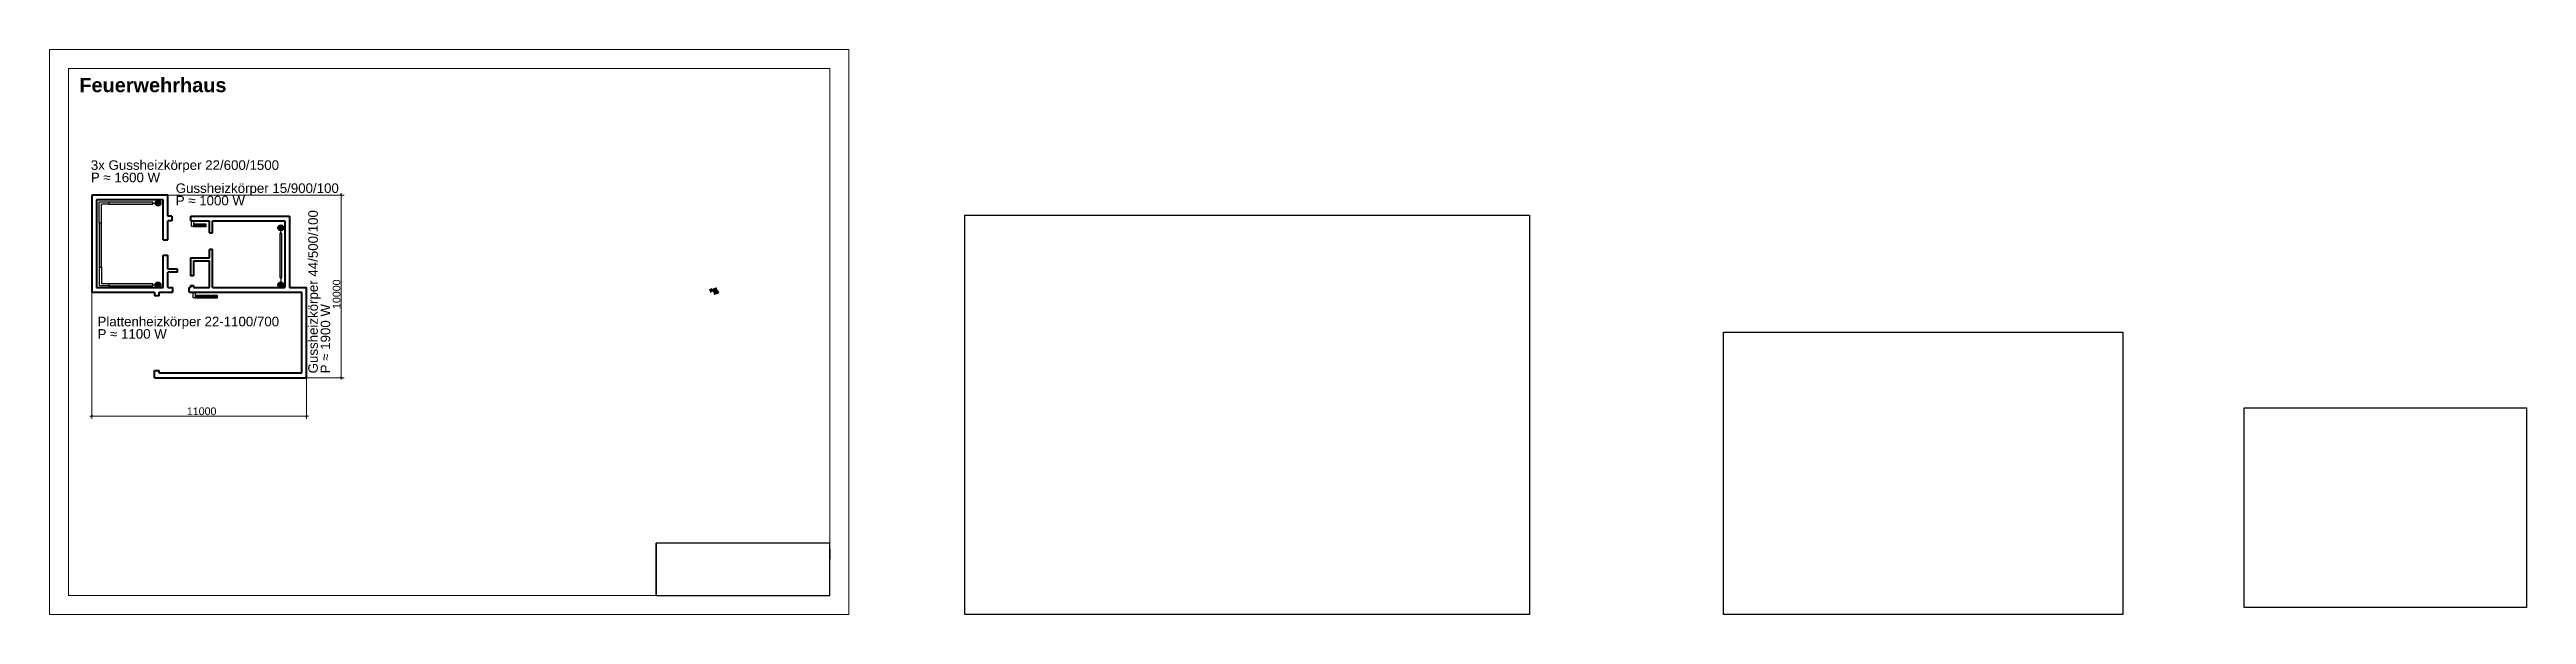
# Paper-space layout 'Feuerwehrhaus' of a CAD drawing. Header units: millimetres. Extents: x 962 to 3568, y -16 to 578.
# The model-space entities are those that its viewports show. They can reach past a viewport. Long polylines and large blocks are cut down to what shows.
import ezdxf

# ---------------------------------------------------------------- set-up
doc = ezdxf.new("R2010")
doc.units = ezdxf.units.MM
doc.header["$LTSCALE"] = 100
doc.header["$MEASUREMENT"] = 0
doc.linetypes.add('ACISOTGL', pattern=[3, 2, -1])
doc.layers.get('0').update_dxf_attribs({"lineweight": 13, "plot": 0})
doc.layers.get('Defpoints').update_dxf_attribs({"lineweight": 13})
for name, color, linetype, lineweight in [('A0_Grundriß', 7, 'Continuous', 40), ('AM_BOR', 7, 'Continuous', 30), ('Ausschnitte', 250, 'Continuous', 20), ('Box', 7, 'Continuous', 13), ('Heiz Wasser +50 -Heizkörper Rücklauff', 241, 'Continuous', 30), ('Heiz Wasser +60 -Heizkörper Vorlauf', 6, 'Continuous', 30), ('Legend', 7, 'Continuous', 30)]:
    doc.layers.add(name, color=color, linetype=linetype, lineweight=lineweight)
doc.layers.add('Rahmen', color=7, linetype='Continuous', lineweight=30, plot=False)
doc.styles.add('ARIAL', font='arial.ttf')
doc.dimstyles.new('CT Mondelez', dxfattribs={"dimtxt": 400, "dimasz": 120, "dimexe": 150, "dimexo": 0, "dimgap": 0, "dimtad": 1, "dimdec": 0, "dimtxsty": 'ARIAL', "dimblk": 'ARCHTICK', "dimcen": 250, "dimdle": 100, "dimclrd": 7, "dimclre": 7, "dimclrt": 7, "dimadec": 1, "dimazin": 3, "dimtfac": 1, "dimtdec": 0, "dimtmove": 2, "dimatfit": 3, "dimldrblk": 'ARCHTICK', "dimfxl": 10000, "dimfxlon": 1, "dimtolj": 2, "dimlwd": 15, "dimlwe": 9})

# ---------------------------------------------------------------- blocks, each defined once
blk = doc.blocks.new('_ArchTick')
at = {"color": 0, "linetype": 'ByBlock', "const_width": 0.15}
blk.add_lwpolyline([(-0.5, -0.5), (0.5, 0.5)], dxfattribs=at)
blk = doc.blocks.new('*D155')
at = {"layer": 'A0_Grundriß', "color": 7, "linetype": 'ACISOTGL', "lineweight": 9, "transparency": 16777216}
for p, q in [((-1392554, -2145935), (-1399218, -2145935)), ((-1397054, -2157235), (-1399218, -2157235))]:
    blk.add_line(p, q, dxfattribs=at)
at = {"layer": 'A0_Grundriß', "color": 7, "linetype": 'Continuous', "lineweight": 15, "transparency": 16777216}
blk.add_line((-1399068, -2145835), (-1399068, -2157335), dxfattribs=at)
at = {"layer": 'Defpoints', "color": 0, "transparency": 16777216}
for p in [(-1392554, -2145935), (-1399068, -2157235), (-1397054, -2157235)]:
    blk.add_point(p, dxfattribs=at)
at = {"layer": 'A0_Grundriß', "color": 7, "lineweight": 15, "transparency": 16777216, "xscale": 120, "yscale": 120, "zscale": 120}
for p, rotation in [((-1399068, -2145935), 90), ((-1399068, -2157235), 270)]:
    blk.add_blockref('_ArchTick', p, dxfattribs=dict(at, rotation=rotation))
at = {"layer": 'A0_Grundriß', "color": 7, "transparency": 16777216, "insert": (-1398820, -2151714), "char_height": 400, "attachment_point": 5, "rotation": 270, "style": 'ARIAL'}
blk.add_mtext('\\A2;11000', dxfattribs=at)
blk = doc.blocks.new('*D156')
at = {"layer": 'A0_Grundriß', "color": 7, "linetype": 'ACISOTGL', "lineweight": 9, "transparency": 16777216}
for p, q in [((-1387454, -2149935), (-1387454, -2159212)), ((-1397054, -2157235), (-1397054, -2159212))]:
    blk.add_line(p, q, dxfattribs=at)
at = {"layer": 'A0_Grundriß', "color": 7, "linetype": 'Continuous', "lineweight": 15, "transparency": 16777216}
blk.add_line((-1387354, -2159062), (-1397154, -2159062), dxfattribs=at)
at = {"layer": 'Defpoints', "color": 0, "transparency": 16777216}
for p in [(-1387454, -2149935), (-1397054, -2157235), (-1397054, -2159062)]:
    blk.add_point(p, dxfattribs=at)
at = {"layer": 'A0_Grundriß', "color": 7, "lineweight": 15, "transparency": 16777216, "xscale": 120, "yscale": 120, "zscale": 120, "rotation": 180}
blk.add_blockref('_ArchTick', (-1397054, -2159062), dxfattribs=at)
at = {"layer": 'A0_Grundriß', "color": 7, "lineweight": 15, "transparency": 16777216, "xscale": 120, "yscale": 120, "zscale": 120}
blk.add_blockref('_ArchTick', (-1387454, -2159062), dxfattribs=at)
at = {"layer": 'A0_Grundriß', "color": 7, "transparency": 16777216, "insert": (-1392662, -2158813), "char_height": 400, "attachment_point": 5, "style": 'ARIAL'}
blk.add_mtext('\\A2;10000', dxfattribs=at)

msp = doc.modelspace()

# ---------------------------------------------------------------- hatches: boundary and pattern name
at = {"layer": 'A0_Grundriß'}
h = msp.add_hatch(color=1, dxfattribs=at)
h.dxf.hatch_style = 1
h.paths.add_polyline_path([(-1392530.7, -2178617.9), (-1392708.6, -2178682.1), (-1392605.7, -2178952.1), (-1392431, -2178885.5), (-1392441.8, -2178857.2), (-1392399.6, -2178841.5), (-1392379.9, -2178834.2), (-1392342, -2178820.1), (-1392294.4, -2178802.4), (-1392342, -2178674.2), (-1392379.9, -2178572.2), (-1392342, -2178558.2), (-1392379.9, -2178456.2), (-1392399.6, -2178403.1), (-1392441.8, -2178418.8), (-1392584.9, -2178472)])
at = {"layer": 'Heiz Wasser +50 -Heizkörper Rücklauff'}
h = msp.add_hatch(color=256, dxfattribs=at)
h.dxf.hatch_style = 1
h.paths.add_polyline_path([(-1392170.8, -2149267.4, 0.19891237), (-1392276.8, -2149311.4), (-1392064.7, -2149523.5, 0.66817864)])
h.paths.add_polyline_path([(-1392276.8, -2149311.4, 0.66817864), (-1392170.8, -2149567.4, 0.19891237), (-1392064.7, -2149523.5)])
h = msp.add_hatch(color=256, dxfattribs=at)
h.dxf.hatch_style = 1
h.paths.add_polyline_path([(-1392170.8, -2155725.6, 0.19891237), (-1392276.8, -2155769.5), (-1392064.7, -2155981.7, 0.66817864)])
h.paths.add_polyline_path([(-1392276.8, -2155769.5, 0.66817864), (-1392170.8, -2156025.6, 0.19891237), (-1392064.7, -2155981.7)])
at = {"layer": 'Heiz Wasser +60 -Heizkörper Vorlauf'}
h = msp.add_hatch(color=256, dxfattribs=at)
h.dxf.hatch_style = 1
h.paths.add_polyline_path([(-1392114.6, -2146837.3), (-1392224.6, -2146837.3), (-1392224.6, -2149137.3), (-1392114.6, -2149137.3)])
h = msp.add_hatch(color=256, dxfattribs=at)
h.dxf.hatch_style = 1
h.paths.add_polyline_path([(-1388931.9, -2146437.2), (-1388931.9, -2146327.2), (-1391231.9, -2146327.2), (-1391231.9, -2146437.2)])
h = msp.add_hatch(color=256, dxfattribs=at)
h.dxf.hatch_style = 1
h.paths.add_polyline_path([(-1387815.8, -2146837.3), (-1387925.8, -2146837.3), (-1387925.8, -2149137.3), (-1387815.8, -2149137.3)])
h = msp.add_hatch(color=256, dxfattribs=at)
h.dxf.hatch_style = 1
h.paths.add_polyline_path([(-1387873, -2149275.1, 0.19891237), (-1387979, -2149319), (-1387766.9, -2149531.1, 0.66817864)])
h.paths.add_polyline_path([(-1387979, -2149319, 0.66817864), (-1387873, -2149575.1, 0.19891237), (-1387766.9, -2149531.1)])
h = msp.add_hatch(color=256, dxfattribs=at)
h.dxf.hatch_style = 1
h.paths.add_polyline_path([(-1392733.9, -2151371.4), (-1392843.9, -2151371.4), (-1392843.9, -2152546.4), (-1392733.9, -2152546.4)])
h = msp.add_hatch(color=256, dxfattribs=at)
h.dxf.hatch_style = 1
h.paths.add_polyline_path([(-1388983.8, -2151284.9), (-1389093.8, -2151284.9), (-1389093.8, -2151959.9), (-1388983.8, -2151959.9)])
h = msp.add_hatch(color=256, dxfattribs=at)
h.dxf.hatch_style = 1
h.paths.add_polyline_path([(-1389477.6, -2155934.1), (-1389477.6, -2155824.1), (-1391777.6, -2155824.1), (-1391777.6, -2155934.1)])
h = msp.add_hatch(color=256, dxfattribs=at)
h.dxf.hatch_style = 1
h.paths.add_polyline_path([(-1389172, -2155725.6, 0.19891237), (-1389278, -2155769.5), (-1389065.9, -2155981.7, 0.66817864)])
h.paths.add_polyline_path([(-1389278, -2155769.5, 0.66817864), (-1389172, -2156025.6, 0.19891237), (-1389065.9, -2155981.7)])

# ---------------------------------------------------------------- linework, layer by layer
at = {"layer": 'A0_Grundriß'}
for p, q in [((-1392553.5, -2145935.4), (-1392553.5, -2149235.4)), ((-1387453.5, -2145935.4), (-1392553.5, -2145935.4)), ((-1387703.5, -2146185.4), (-1392303.5, -2146185.4)), ((-1392303.5, -2146185.4), (-1392303.5, -2149685.4)), ((-1387703.5, -2149685.4), (-1387703.5, -2146185.4)), ((-1387453.5, -2149935.4), (-1387453.5, -2145935.4)), ((-1397053.5, -2149235.4), (-1397053.5, -2157235.4)), ((-1397053.5, -2149235.4), (-1396671.2, -2149235.4)), ((-1396803.5, -2149485.4), (-1396671.2, -2149485.4)), ((-1396803.5, -2149485.4), (-1396803.5, -2156985.4)), ((-1396671.2, -2149235.4), (-1396671.2, -2149485.4)), ((-1392553.5, -2149235.4), (-1392739.8, -2149235.4)), ((-1392739.8, -2149485.4), (-1392739.8, -2149235.4)), ((-1392739.8, -2149485.4), (-1392553.5, -2149485.4)), ((-1392553.5, -2149485.4), (-1392553.5, -2150191.3)), ((-1392553.5, -2150191.3), (-1392303.5, -2150191.3)), ((-1392303.5, -2149685.4), (-1390603.5, -2149685.4)), ((-1392303.5, -2149935.4), (-1391503.5, -2149935.4)), ((-1392303.5, -2149935.4), (-1392303.5, -2150191.3)), ((-1391503.5, -2150435.4), (-1391503.5, -2149935.4)), ((-1391353.5, -2150435.4), (-1391353.5, -2149935.4)), ((-1391353.5, -2149935.4), (-1390603.5, -2149935.4)), ((-1390603.5, -2149685.4), (-1390603.5, -2149935.4)), ((-1389803.5, -2149685.4), (-1387703.5, -2149685.4)), ((-1389803.5, -2149685.4), (-1389803.5, -2149935.4)), ((-1389803.5, -2149935.4), (-1388803.5, -2149935.4)), ((-1388803.5, -2150140.5), (-1388803.5, -2149935.4)), ((-1388553.5, -2150140.5), (-1388803.5, -2150140.5)), ((-1388553.5, -2150140.5), (-1388553.5, -2149935.4)), ((-1388553.5, -2149935.4), (-1387453.5, -2149935.4)), ((-1392553.5, -2151063.4), (-1392303.5, -2151063.4)), ((-1392553.5, -2151063.4), (-1392553.5, -2156985.4)), ((-1392303.5, -2151063.4), (-1392303.5, -2151135.4)), ((-1392195.4, -2151135.4), (-1392303.5, -2151135.4)), ((-1392303.5, -2151285.4), (-1392303.5, -2152135.4)), ((-1392195.4, -2151285.4), (-1392303.5, -2151285.4)), ((-1392195.4, -2151135.4), (-1392195.4, -2151285.4)), ((-1390753.5, -2151135.4), (-1391695.4, -2151135.4)), ((-1391695.4, -2151285.4), (-1391695.4, -2151135.4)), ((-1390903.5, -2151285.4), (-1391695.4, -2151285.4)), ((-1391503.5, -2150435.4), (-1391353.5, -2150435.4)), ((-1390903.5, -2151285.4), (-1390903.5, -2152135.4)), ((-1390753.5, -2151135.4), (-1390753.5, -2152135.4)), ((-1388803.5, -2151140.5), (-1388803.5, -2152135.4)), ((-1388803.5, -2151140.5), (-1388553.5, -2151140.5)), ((-1388553.5, -2151140.5), (-1388553.5, -2156335.4)), ((-1392303.5, -2152135.4), (-1390903.5, -2152135.4)), ((-1392303.5, -2152285.4), (-1390313.2, -2152285.4)), ((-1392303.5, -2152285.4), (-1392303.5, -2156085.4)), ((-1390753.5, -2152135.4), (-1390313.2, -2152135.4)), ((-1390313.2, -2152285.4), (-1390313.2, -2152135.4)), ((-1389441.3, -2152135.4), (-1389441.3, -2152285.4)), ((-1389441.3, -2152135.4), (-1388803.5, -2152135.4)), ((-1389441.3, -2152285.4), (-1388803.5, -2152285.4)), ((-1388803.5, -2152285.4), (-1388803.5, -2156085.4)), ((-1388803.5, -2156085.4), (-1392303.5, -2156085.4)), ((-1388553.5, -2156335.4), (-1392303.5, -2156335.4)), ((-1392303.5, -2156335.4), (-1392303.5, -2157235.4)), ((-1397053.5, -2157235.4), (-1392303.5, -2157235.4)), ((-1396803.5, -2156985.4), (-1392553.5, -2156985.4))]:
    msp.add_line(p, q, dxfattribs=at)
at = {"layer": 'Heiz Wasser +50 -Heizkörper Rücklauff'}
for p, q in [((-1391231.9, -2146437.2), (-1392114.6, -2146437.2)), ((-1392114.6, -2146837.3), (-1392114.6, -2146437.2)), ((-1388931.9, -2146437.2), (-1387925.8, -2146437.2)), ((-1387925.8, -2146837.3), (-1387925.8, -2146437.2)), ((-1392169.6, -2149137.3), (-1392169.6, -2149308.8)), ((-1392843.9, -2151371.4), (-1392843.9, -2151271.4)), ((-1392843.9, -2151271.4), (-1392553.5, -2151271.4)), ((-1389093.8, -2151284.9), (-1389093.8, -2151184.9)), ((-1389093.8, -2151184.9), (-1388803.5, -2151184.9)), ((-1391777.6, -2155879.1), (-1392090.4, -2155879.1))]:
    msp.add_line(p, q, dxfattribs=at)
for centre in [(-1392170.7, -2149417.4), (-1392170.7, -2155875.6)]:
    msp.add_circle(centre, 150, dxfattribs=at)
at = {"layer": 'Heiz Wasser +60 -Heizkörper Vorlauf'}
for p, q in [((-1392224.6, -2146837.3), (-1392224.6, -2146327.2)), ((-1391231.9, -2146327.2), (-1392224.6, -2146327.2)), ((-1388931.9, -2146327.2), (-1387815.8, -2146327.2)), ((-1387815.8, -2146837.3), (-1387815.8, -2146327.2)), ((-1387870.8, -2149137.3), (-1387870.8, -2149308.5)), ((-1392553.5, -2151371.4), (-1392733.9, -2151371.4)), ((-1388803.5, -2151284.9), (-1388983.8, -2151284.9)), ((-1389477.6, -2155879.1), (-1389272.5, -2155879.1))]:
    msp.add_line(p, q, dxfattribs=at)
for points in [[(-1392224.6, -2146837.3), (-1392224.6, -2149137.3), (-1392114.6, -2149137.3), (-1392114.6, -2146837.3)], [(-1388931.9, -2146327.2), (-1391231.9, -2146327.2), (-1391231.9, -2146437.2), (-1388931.9, -2146437.2)], [(-1387925.8, -2146837.3), (-1387925.8, -2149137.3), (-1387815.8, -2149137.3), (-1387815.8, -2146837.3)], [(-1392733.9, -2152546.4), (-1392733.9, -2151371.4), (-1392843.9, -2151371.4), (-1392843.9, -2152546.4)], [(-1388983.8, -2151959.9), (-1388983.8, -2151284.9), (-1389093.8, -2151284.9), (-1389093.8, -2151959.9)], [(-1389477.6, -2155824.1), (-1391777.6, -2155824.1), (-1391777.6, -2155934.1), (-1389477.6, -2155934.1)]]:
    msp.add_lwpolyline(points, close=True, dxfattribs=at)
for centre in [(-1387872.9, -2149425.1), (-1389171.9, -2155875.6)]:
    msp.add_circle(centre, 150, dxfattribs=at)

# ---------------------------------------------------------------- texts
at = {"layer": 'Heiz Wasser +60 -Heizkörper Vorlauf', "char_height": 500, "attachment_point": 1, "rotation": 270, "style": 'ARIAL'}
for s, insert in [('\\A1;P ≈ 1100 W', (-1394499.3, -2146236)), ('\\A1;Plattenheizkörper 22-1100/700', (-1393848.1, -2146236)), ('\\A1;P ≈ 1600 W', (-1386272.8, -2145884.2)), ('\\A1;3x Gussheizkörper 22/600/1500', (-1385621.6, -2145884.2)), ('\\A1;P ≈ 1000 W', (-1387487.6, -2150350)), ('\\A1;Gussheizkörper 15/900/100', (-1386836.4, -2150350))]:
    msp.add_mtext_dynamic_manual_height_columns(s, width=15824.901, gutter_width=598.2, heights=[0], dxfattribs=dict(at, insert=insert))
at = {"layer": 'Heiz Wasser +60 -Heizkörper Vorlauf', "char_height": 500, "attachment_point": 1, "style": 'ARIAL'}
for s, insert in [('\\A1;Gussheizkörper 44/500/100', (-1396822.2, -2157323.8)), ('\\A1;P ≈ 1900 W', (-1396822.2, -2157975))]:
    msp.add_mtext_dynamic_manual_height_columns(s, width=15824.901, gutter_width=598.2, heights=[0], dxfattribs=dict(at, insert=insert))

# ---------------------------------------------------------------- dimensions: what is measured, and where the dimension line sits
at = {"layer": 'A0_Grundriß'}
dim = msp.add_linear_dim(base=(-1399068.4, -2157235.4), p1=(-1392553.5, -2145935.4), p2=(-1397053.5, -2157235.4), angle=270, text='11000', dimstyle='CT Mondelez', dxfattribs=at)
dim.commit()
dim.dimension.update_dxf_attribs({"geometry": '*D155', "text_midpoint": (-1398820.3, -2151714.4), "dimtype": 160})
dim = msp.add_linear_dim(base=(-1397053.5, -2159062), p1=(-1387453.5, -2149935.4), p2=(-1397053.5, -2157235.4), text='10000', dimstyle='CT Mondelez', dxfattribs=at)
dim.commit()
dim.dimension.update_dxf_attribs({"geometry": '*D156', "text_midpoint": (-1392661.5, -2158813.4), "dimtype": 160})

psp = doc.layouts.new('Feuerwehrhaus')

# ---------------------------------------------------------------- linework, layer by layer
at = {"layer": 'AM_BOR'}
psp.add_line((1782.7, 52.3), (1782.7, 41.7), dxfattribs=at)
psp.add_lwpolyline([(1599.9, 3.7), (1782.7, 3.7), (1782.7, 58.7), (1599.9, 58.7)], close=True, dxfattribs=at)
at = {"layer": 'Ausschnitte'}
for points in [[(981.7, 557.7), (1782.7, 557.7), (1782.7, 3.7), (981.7, 3.7)], [(1782.7, 557.7), (981.7, 557.7), (981.7, 3.7), (1599.7, 3.7), (1599.7, 58.7), (1782.7, 58.7), (1782.7, 557.7)]]:
    psp.add_lwpolyline(points, close=True, dxfattribs=at)
at = {"layer": 'Box'}
psp.add_lwpolyline([(961.7, 577.7), (1802.7, 577.7), (1802.7, -16.3), (961.7, -16.3)], close=True, dxfattribs=at)
at = {"layer": 'Rahmen'}
for points in [[(1924.9, 403.7), (2518.9, 403.7), (2518.9, -16.3), (1924.9, -16.3)], [(2723.1, 280.7), (3143.1, 280.7), (3143.1, -16.3), (2723.1, -16.3)], [(3271, 201.1), (3568, 201.1), (3568, -8.9), (3271, -8.9)]]:
    psp.add_lwpolyline(points, close=True, dxfattribs=at)

# ---------------------------------------------------------------- texts
at = {"layer": 'Legend', "insert": (993, 547.9), "char_height": 15, "attachment_point": 1, "style": 'ARIAL'}
psp.add_mtext_dynamic_manual_height_columns('\\A1;{\\fArial|b1|i0|c238|p34;Feuerwehrhaus}', width=397.217, gutter_width=598.2, heights=[44.5], dxfattribs=at)

# ---------------------------------------------------------------- viewports
at = {"layer": 'Ausschnitte', "view_target_point": (-1360261.2, -1950053.9), "view_twist_angle": 90}
vp = psp.add_viewport(center=(1382.2, 280.7), size=(801, 554), view_center_point=(214683.6, -34387.6), view_height=27700, dxfattribs=at)
vp.dxf.flags = 0x10000  # cut along an outline
vp.dxf.clipping_boundary_handle = psp.add_lwpolyline([(1782.7, 557.7), (981.7, 557.7), (981.7, 3.7), (1599.7, 3.7), (1599.7, 58.7), (1782.7, 58.7), (1782.7, 557.7)], format="xyb", close=True, dxfattribs={"invisible": 1}).dxf.handle

doc.saveas('drawing.dxf')
